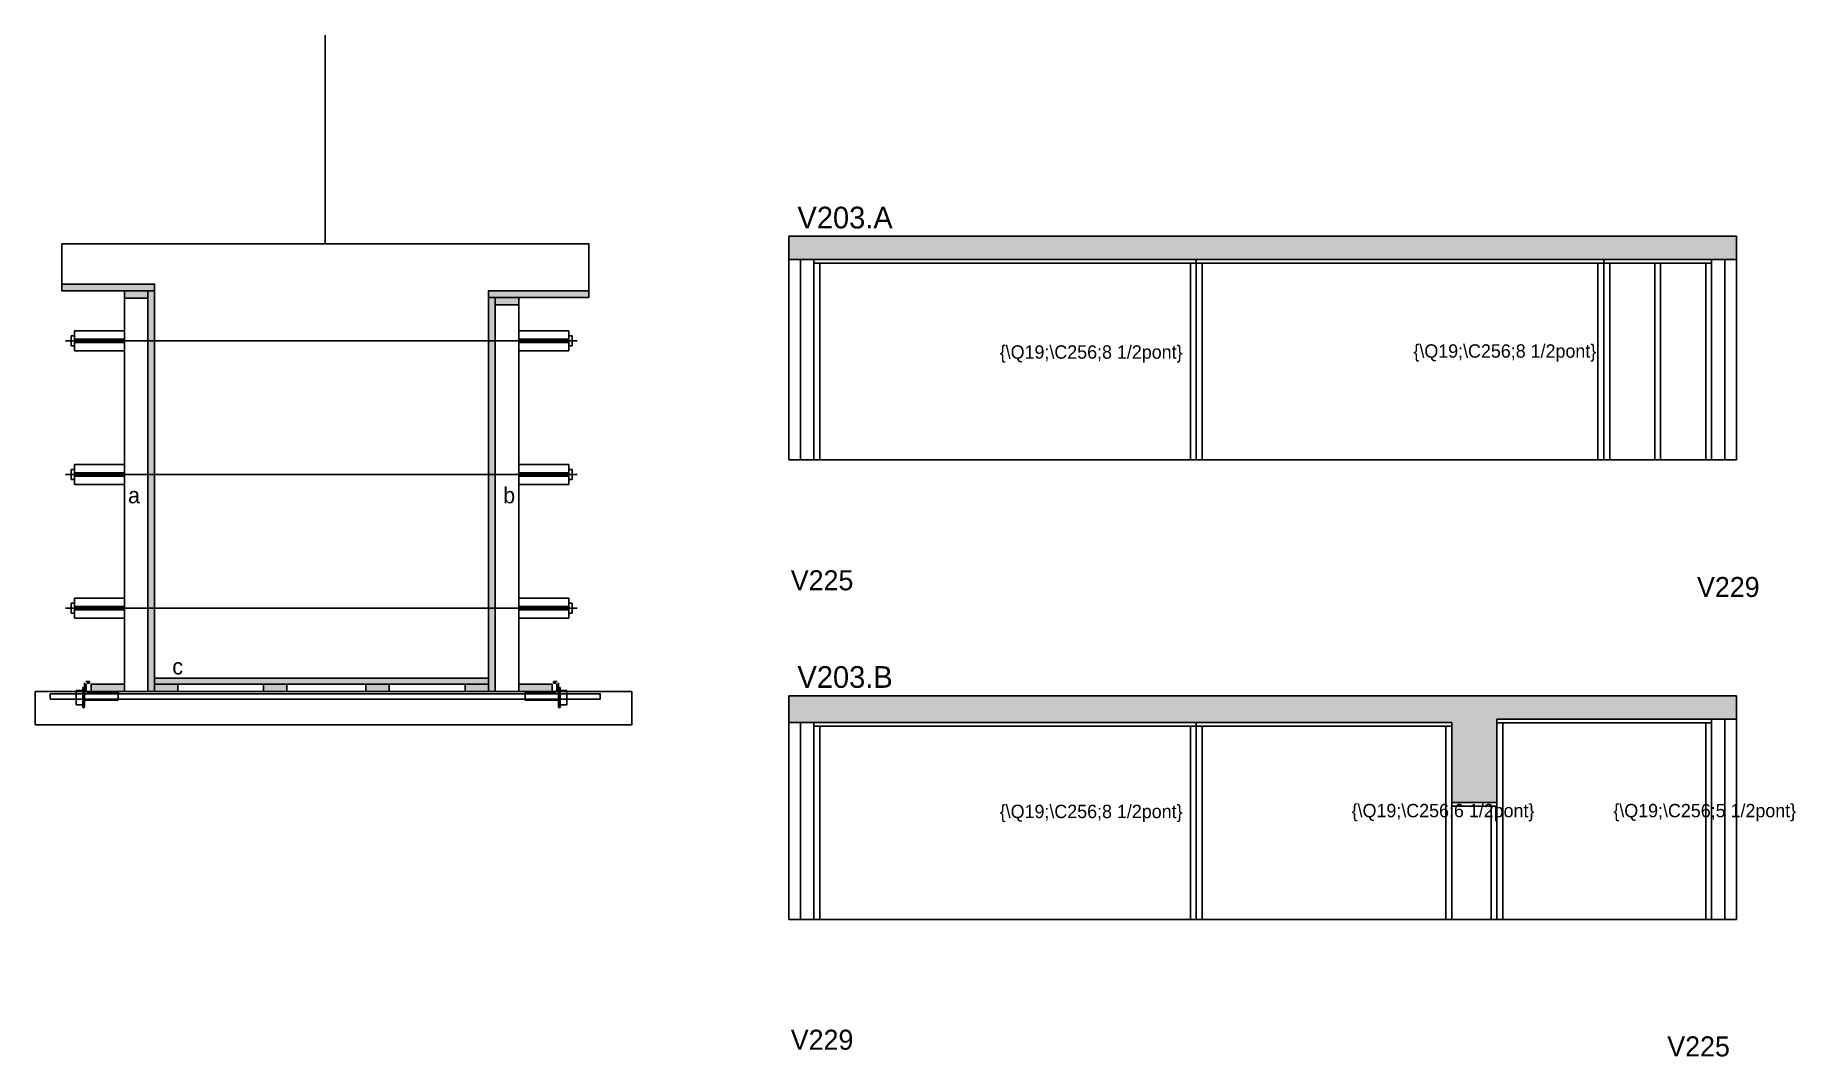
# Model space of a CAD drawing. Header units: metres. Extents: x 4439 to 5493, y 9809 to 10421.
import ezdxf

# ---------------------------------------------------------------- set-up
doc = ezdxf.new("R2010")
doc.units = ezdxf.units.M
for name, color, linetype in [('5', 7, 'Continuous'), ('barrote', 7, 'Continuous'), ('CONCRETO', 7, 'Continuous'), ('COTA', 7, 'Continuous'), ('detalhes', 7, 'Continuous'), ('Hachura', 7, 'Continuous'), ('Madeira', 7, 'Continuous'), ('Painéis', 7, 'Continuous'), ('presilha', 7, 'Continuous'), ('SARR_2.2x7', 7, 'Continuous'), ('SARR_3.5x7', 7, 'Continuous'), ('SCO-___-LAJ', 7, 'Continuous'), ('TENSOR', 7, 'Continuous'), ('texto', 7, 'Continuous'), ('Texto Seção', 7, 'Continuous')]:
    doc.layers.add(name, color=color, linetype=linetype)

msp = doc.modelspace()

# ---------------------------------------------------------------- hatches: boundary and pattern name
at = {"layer": 'COTA'}
h = msp.add_hatch(color=7, dxfattribs=at)
h.dxf.hatch_style = 1
h.paths.add_polyline_path([(5457.2, 10300.5), (5457.2, 10286.5), (5457.2, 10286.5), (4889.7, 10286.5), (4889.7, 10286.5), (4889.7, 10300.5), (4889.7, 10300.5), (5457.2, 10300.5)])
h = msp.add_hatch(color=7, dxfattribs=at)
h.dxf.hatch_style = 1
h.paths.add_polyline_path([(5313.7, 9961.3), (5313.7, 10011.3), (5313.7, 10011.3), (5457.2, 10011.3), (5457.2, 10011.3), (5457.2, 10025.3), (5457.2, 10025.3), (4889.7, 10025.3), (4889.7, 10025.3), (4889.7, 10009.3), (4889.7, 10009.3), (5286.7, 10009.3), (5286.7, 10009.3), (5286.7, 9961.3), (5286.7, 9961.3), (5313.7, 9961.3)])
at = {"layer": 'Hachura'}
h = msp.add_hatch(color=7, dxfattribs=at)
h.dxf.hatch_style = 1
h.paths.add_polyline_path([(4510, 10267.8), (4510, 10271.8), (4510, 10271.8), (4454.4, 10271.8), (4454.4, 10271.8), (4454.4, 10267.8), (4454.4, 10267.8), (4510, 10267.8)])
h = msp.add_hatch(color=7, dxfattribs=at)
h.dxf.hatch_style = 1
h.paths.add_polyline_path([(4506, 10263.4), (4506, 10267.8), (4506, 10267.8), (4492, 10267.8), (4492, 10267.8), (4492, 10263.4), (4492, 10263.4), (4506, 10263.4)])
h = msp.add_hatch(color=7, dxfattribs=at)
h.dxf.hatch_style = 1
h.paths.add_polyline_path([(4506, 10267.8), (4510, 10267.8), (4510, 10267.8), (4510, 10027.8), (4510, 10027.8), (4506, 10027.8), (4506, 10027.8), (4506, 10267.8)])
h = msp.add_hatch(color=7, dxfattribs=at)
h.dxf.hatch_style = 1
h.paths.add_polyline_path([(4770, 10263.8), (4770, 10267.8), (4770, 10267.8), (4710, 10267.8), (4710, 10267.8), (4710, 10263.8), (4710, 10263.8), (4770, 10263.8)])
h = msp.add_hatch(color=7, dxfattribs=at)
h.dxf.hatch_style = 1
h.paths.add_polyline_path([(4714, 10263.8), (4710, 10263.8), (4710, 10263.8), (4710, 10027.8), (4710, 10027.8), (4714, 10027.8), (4714, 10027.8), (4714, 10263.8)])
h = msp.add_hatch(color=7, dxfattribs=at)
h.dxf.hatch_style = 1
h.paths.add_polyline_path([(4714, 10259.4), (4714, 10263.8), (4714, 10263.8), (4728, 10263.8), (4728, 10263.8), (4728, 10259.4), (4728, 10259.4), (4714, 10259.4)])
h = msp.add_hatch(color=7, dxfattribs=at)
h.dxf.hatch_style = 1
h.paths.add_polyline_path([(4710, 10032.2), (4710, 10035.8), (4710, 10035.8), (4510, 10035.8), (4510, 10035.8), (4510, 10032.2), (4510, 10032.2), (4710, 10032.2)])
h = msp.add_hatch(color=7, dxfattribs=at)
h.dxf.hatch_style = 1
h.paths.add_polyline_path([(4472, 10027.8), (4472, 10032.2), (4472, 10032.2), (4492, 10032.2), (4492, 10032.2), (4492, 10027.8), (4492, 10027.8), (4472, 10027.8)])
h = msp.add_hatch(color=7, dxfattribs=at)
h.dxf.hatch_style = 1
h.paths.add_polyline_path([(4510, 10027.8), (4510, 10032.2), (4510, 10032.2), (4524, 10032.2), (4524, 10032.2), (4524, 10027.8), (4524, 10027.8), (4510, 10027.8)])
h = msp.add_hatch(color=7, dxfattribs=at)
h.dxf.hatch_style = 1
h.paths.add_polyline_path([(4575.1, 10027.8), (4575.1, 10032.2), (4575.1, 10032.2), (4589.1, 10032.2), (4589.1, 10032.2), (4589.1, 10027.8), (4589.1, 10027.8), (4575.1, 10027.8)])
h = msp.add_hatch(color=7, dxfattribs=at)
h.dxf.hatch_style = 1
h.paths.add_polyline_path([(4636.4, 10027.8), (4636.4, 10032.2), (4636.4, 10032.2), (4650.4, 10032.2), (4650.4, 10032.2), (4650.4, 10027.8), (4650.4, 10027.8), (4636.4, 10027.8)])
h = msp.add_hatch(color=7, dxfattribs=at)
h.dxf.hatch_style = 1
h.paths.add_polyline_path([(4710, 10027.8), (4710, 10032.2), (4710, 10032.2), (4696, 10032.2), (4696, 10032.2), (4696, 10027.8), (4696, 10027.8), (4710, 10027.8)])
h = msp.add_hatch(color=7, dxfattribs=at)
h.dxf.hatch_style = 1
h.paths.add_polyline_path([(4748, 10027.8), (4748, 10032.2), (4748, 10032.2), (4728, 10032.2), (4728, 10032.2), (4728, 10027.8), (4728, 10027.8), (4748, 10027.8)])

# ---------------------------------------------------------------- linework, layer by layer
at = {"color": 7, "lineweight": 25}
for p, q in [((4460, 10240.8), (4460, 10234.8)), ((4460, 10240.8), (4462, 10240.8)), ((4462, 10243.8), (4462, 10231.8)), ((4462, 10243.8), (4492, 10243.8)), ((4492, 10238.8), (4462, 10238.8)), ((4492, 10236.8), (4462, 10236.8)), ((4758, 10243.8), (4728, 10243.8)), ((4728, 10238.8), (4758, 10238.8)), ((4728, 10236.8), (4758, 10236.8)), ((4758, 10243.8), (4758, 10231.8)), ((4758, 10240.8), (4760, 10240.8)), ((4760, 10240.8), (4760, 10234.8)), ((4462, 10234.8), (4460, 10234.8)), ((4462, 10231.8), (4492, 10231.8)), ((4758, 10231.8), (4728, 10231.8)), ((4758, 10234.8), (4760, 10234.8)), ((4462, 10163.8), (4462, 10151.8)), ((4462, 10163.8), (4492, 10163.8)), ((4758, 10163.8), (4728, 10163.8)), ((4758, 10163.8), (4758, 10151.8)), ((4460, 10160.8), (4460, 10154.8)), ((4460, 10160.8), (4462, 10160.8)), ((4462, 10154.8), (4460, 10154.8)), ((4492, 10158.8), (4462, 10158.8)), ((4492, 10156.8), (4462, 10156.8)), ((4462, 10151.8), (4492, 10151.8)), ((4728, 10158.8), (4758, 10158.8)), ((4728, 10156.8), (4758, 10156.8)), ((4758, 10151.8), (4728, 10151.8)), ((4758, 10160.8), (4760, 10160.8)), ((4758, 10154.8), (4760, 10154.8)), ((4760, 10160.8), (4760, 10154.8)), ((4460, 10080.8), (4460, 10074.8)), ((4460, 10080.8), (4462, 10080.8)), ((4462, 10083.8), (4462, 10071.8)), ((4462, 10083.8), (4492, 10083.8)), ((4492, 10078.8), (4462, 10078.8)), ((4758, 10083.8), (4728, 10083.8)), ((4728, 10078.8), (4758, 10078.8)), ((4758, 10083.8), (4758, 10071.8)), ((4758, 10080.8), (4760, 10080.8)), ((4760, 10080.8), (4760, 10074.8)), ((4462, 10074.8), (4460, 10074.8)), ((4492, 10076.8), (4462, 10076.8)), ((4462, 10071.8), (4492, 10071.8)), ((4728, 10076.8), (4758, 10076.8)), ((4758, 10071.8), (4728, 10071.8)), ((4758, 10074.8), (4760, 10074.8))]:
    msp.add_line(p, q, dxfattribs=at)
at = {"layer": 'barrote', "color": 7, "lineweight": 25}
msp.add_lwpolyline([(4438.5, 10007.8), (4795.7, 10007.8), (4795.7, 10027.8), (4438.5, 10027.8)], close=True, dxfattribs=at)
at = {"layer": 'CONCRETO', "color": 7, "lineweight": 25}
msp.add_lwpolyline([(4454.4, 10271.8), (4454.4, 10295.8), (4770, 10295.8), (4770, 10267.8), (4710, 10267.8), (4710, 10035.8), (4510, 10035.8), (4510, 10271.8)], close=True, dxfattribs=at)
at = {"layer": 'COTA', "color": 7, "lineweight": 25}
for p, q in [((4889.7, 10300.5), (5457.2, 10300.5)), ((4889.7, 10286.5), (4889.7, 10300.5)), ((5457.2, 10286.5), (5457.2, 10300.5)), ((4889.7, 10025.3), (5457.2, 10025.3)), ((4889.7, 10009.3), (4889.7, 10025.3)), ((5457.2, 10011.3), (5457.2, 10025.3))]:
    msp.add_line(p, q, dxfattribs=at)
at = {"layer": 'Defpoints', "color": 7, "lineweight": 25}
msp.add_line((4612.2, 10295.8), (4612.2, 10420.8), dxfattribs=at)
at = {"layer": 'Madeira', "color": 7, "lineweight": 25}
for points in [[(4506, 10263.4), (4506, 10267.8), (4492, 10267.8), (4492, 10263.4)], [(4506, 10267.8), (4492, 10267.8), (4492, 10027.8), (4506, 10027.8)], [(4714, 10259.4), (4714, 10263.8), (4728, 10263.8), (4728, 10259.4)], [(4714, 10263.8), (4728, 10263.8), (4728, 10027.8), (4714, 10027.8)], [(4472, 10027.8), (4472, 10032.2), (4492, 10032.2), (4492, 10027.8)], [(4510, 10027.8), (4510, 10032.2), (4524, 10032.2), (4524, 10027.8)], [(4575.1, 10027.8), (4575.1, 10032.2), (4589.1, 10032.2), (4589.1, 10027.8)], [(4636.4, 10027.8), (4636.4, 10032.2), (4650.4, 10032.2), (4650.4, 10027.8)], [(4710, 10027.8), (4710, 10032.2), (4696, 10032.2), (4696, 10027.8)], [(4748, 10027.8), (4748, 10032.2), (4728, 10032.2), (4728, 10027.8)]]:
    msp.add_lwpolyline(points, close=True, dxfattribs=at)
at = {"layer": 'Painéis', "color": 7, "lineweight": 25}
for p, q in [((4889.7, 10286.5), (5457.2, 10286.5)), ((4889.7, 10166.5), (4889.7, 10286.5)), ((5133.7, 10166.5), (5133.7, 10286.5)), ((5377.7, 10166.5), (5377.7, 10286.5)), ((5457.2, 10166.5), (5457.2, 10286.5)), ((4889.7, 10166.5), (5457.2, 10166.5)), ((4889.7, 10009.3), (5286.7, 10009.3)), ((4889.7, 9891.3), (4889.7, 10009.3)), ((5133.7, 9891.3), (5133.7, 10009.3)), ((5286.7, 10009.3), (5286.7, 9961.3)), ((5313.7, 10011.3), (5457.2, 10011.3)), ((5313.7, 9891.3), (5313.7, 10011.3)), ((5457.2, 9891.3), (5457.2, 10011.3)), ((5286.7, 9961.3), (5313.7, 9961.3)), ((4889.7, 9891.3), (5457.2, 9891.3))]:
    msp.add_line(p, q, dxfattribs=at)
for points in [[(4510, 10267.8), (4510, 10271.8), (4454.4, 10271.8), (4454.4, 10267.8)], [(4506, 10267.8), (4510, 10267.8), (4510, 10027.8), (4506, 10027.8)], [(4770, 10263.8), (4770, 10267.8), (4710, 10267.8), (4710, 10263.8)], [(4714, 10263.8), (4710, 10263.8), (4710, 10027.8), (4714, 10027.8)], [(4710, 10032.2), (4710, 10035.8), (4510, 10035.8), (4510, 10032.2)]]:
    msp.add_lwpolyline(points, close=True, dxfattribs=at)
at = {"layer": 'presilha', "color": 7, "lineweight": 25}
for p, q in [((4463.1, 10028.5), (4467.1, 10028.5)), ((4463.1, 10028.5), (4463.1, 10019.8)), ((4467.1, 10030.2), (4468.1, 10030.2)), ((4467.1, 10018.2), (4467.1, 10030.2)), ((4467.1, 10028.5), (4467.1, 10019.8)), ((4468.1, 10026.9), (4468.1, 10033.1)), ((4468.1, 10030.2), (4468.1, 10018.2)), ((4471.1, 10033.8), (4468.9, 10033.8)), ((4469.1, 10027.5), (4469.1, 10032.4)), ((4471.1, 10032.8), (4469.5, 10032.8)), ((4488.1, 10027.2), (4469.5, 10027.2)), ((4471.1, 10033.8), (4471.1, 10032.8)), ((4488.1, 10027.2), (4488.1, 10022.6)), ((4731.8, 10027.2), (4731.8, 10022.6)), ((4731.8, 10027.2), (4750.4, 10027.2)), ((4748.8, 10033.8), (4748.8, 10032.8)), ((4748.8, 10033.8), (4751.1, 10033.8)), ((4748.8, 10032.8), (4750.4, 10032.8)), ((4750.8, 10027.5), (4750.8, 10032.4)), ((4751.8, 10026.9), (4751.8, 10033.1)), ((4752.8, 10030.2), (4751.8, 10030.2)), ((4751.8, 10030.2), (4751.8, 10018.2)), ((4752.8, 10018.2), (4752.8, 10030.2)), ((4756.8, 10028.5), (4752.8, 10028.5)), ((4752.8, 10028.5), (4752.8, 10019.8)), ((4756.8, 10028.5), (4756.8, 10019.8)), ((4467.1, 10019.8), (4463.1, 10019.8)), ((4468.1, 10018.2), (4467.1, 10018.2)), ((4488.1, 10022.6), (4468.1, 10022.6)), ((4731.8, 10022.6), (4751.8, 10022.6)), ((4751.8, 10018.2), (4752.8, 10018.2)), ((4752.8, 10019.8), (4756.8, 10019.8))]:
    msp.add_line(p, q, dxfattribs=at)
at = {"layer": 'SARR_2.2x7', "color": 7, "lineweight": 25}
for p, q in [((4896.7, 10166.5), (4896.7, 10286.5)), ((4904.7, 10284.3), (5133.7, 10284.3)), ((5133.7, 10284.3), (5442.2, 10284.3)), ((5450.2, 10166.5), (5450.2, 10286.5)), ((4896.7, 9891.3), (4896.7, 10009.3)), ((4904.7, 10007.1), (5133.7, 10007.1)), ((5133.7, 10007.1), (5286.7, 10007.1)), ((5313.7, 10009.1), (5442.2, 10009.1)), ((5450.2, 9891.3), (5450.2, 10011.3)), ((5286.7, 9959.1), (5313.7, 9959.1))]:
    msp.add_line(p, q, dxfattribs=at)
at = {"layer": 'SARR_3.5x7', "color": 7, "lineweight": 25}
for p, q in [((4904.7, 10286.5), (4904.7, 10166.5)), ((4908.2, 10284.3), (4908.2, 10166.5)), ((5130.2, 10284.3), (5130.2, 10166.5)), ((5133.7, 10284.3), (5133.7, 10166.5)), ((5137.2, 10284.3), (5137.2, 10166.5)), ((5374.2, 10284.3), (5374.2, 10166.5)), ((5377.7, 10284.3), (5377.7, 10166.5)), ((5381.2, 10284.3), (5381.2, 10166.5)), ((5408.2, 10284.3), (5408.2, 10166.5)), ((5411.7, 10284.3), (5411.7, 10166.5)), ((5438.7, 10284.3), (5438.7, 10166.5)), ((5442.2, 10286.5), (5442.2, 10166.5)), ((4904.7, 10166.5), (4908.2, 10166.5)), ((5130.2, 10166.5), (5133.7, 10166.5)), ((5133.7, 10166.5), (5137.2, 10166.5)), ((4904.7, 10009.3), (4904.7, 9891.3)), ((4908.2, 10007.1), (4908.2, 9891.3)), ((5130.2, 10007.1), (5130.2, 9891.3)), ((5133.7, 10007.1), (5133.7, 9891.3)), ((5137.2, 10007.1), (5137.2, 9891.3)), ((5283.2, 10007.1), (5283.2, 9891.3)), ((5286.7, 10007.1), (5286.7, 9891.3)), ((5313.7, 10009.1), (5313.7, 9891.3)), ((5317.2, 10009.1), (5317.2, 9891.3)), ((5438.7, 10009.1), (5438.7, 9891.3)), ((5442.2, 10011.3), (5442.2, 9891.3)), ((5310.2, 9959.1), (5310.2, 9891.3)), ((4904.7, 9891.3), (4908.2, 9891.3)), ((5130.2, 9891.3), (5133.7, 9891.3)), ((5133.7, 9891.3), (5137.2, 9891.3)), ((5313.7, 9891.3), (5317.2, 9891.3))]:
    msp.add_line(p, q, dxfattribs=at)
at = {"layer": 'SCO-___-LAJ', "color": 7, "lineweight": 25}
msp.add_lwpolyline([(4447.5, 10026.5), (4776.8, 10026.5), (4776.8, 10023.3), (4447.5, 10023.3)], close=True, dxfattribs=at)
at = {"layer": 'TENSOR', "color": 7, "lineweight": 25}
for p, q in [((4763, 10237.8), (4456.7, 10237.8)), ((4763, 10157.8), (4456.7, 10157.8)), ((4763, 10077.8), (4456.7, 10077.8))]:
    msp.add_line(p, q, dxfattribs=at)

# ---------------------------------------------------------------- texts
at = {"layer": '5', "color": 7, "lineweight": 25}
for s, p in [('V225', (4890.9, 10088.4)), ('V229', (5433.5, 10084.4)), ('V229', (4890.9, 9813.3)), ('V225', (5415.7, 9809.3))]:
    msp.add_text(s, height=12, dxfattribs=at).set_placement(p)
at = {"layer": 'detalhes', "color": 7, "lineweight": 25}
for s, p in [('a', (4494.1, 10140.5)), ('b', (4718.7, 10140.5)), ('c', (4520.6, 10038))]:
    msp.add_text(s, height=9.6, dxfattribs=at).set_placement(p)
at = {"layer": 'texto', "color": 7, "lineweight": 25}
for s, p in [('{\\Q19;\\C256;8 1/2pont}', (5016, 10227.1)), ('{\\Q19;\\C256;8 1/2pont}', (5263.7, 10227.7)), ('{\\Q19;\\C256;8 1/2pont}', (5016, 9952)), ('{\\Q19;\\C256;6 1/2pont}', (5226.7, 9952.5)), ('{\\Q19;\\C256;5 1/2pont}', (5383.4, 9952.5))]:
    msp.add_text(s, height=8, dxfattribs=at).set_placement(p)
at = {"layer": 'Texto Seção', "color": 7, "lineweight": 25}
for s, p in [('V203.A', (4894.9, 10305.1)), ('V203.B', (4894.9, 10030))]:
    msp.add_text(s, height=13, dxfattribs=at).set_placement(p)

doc.saveas('drawing.dxf')
